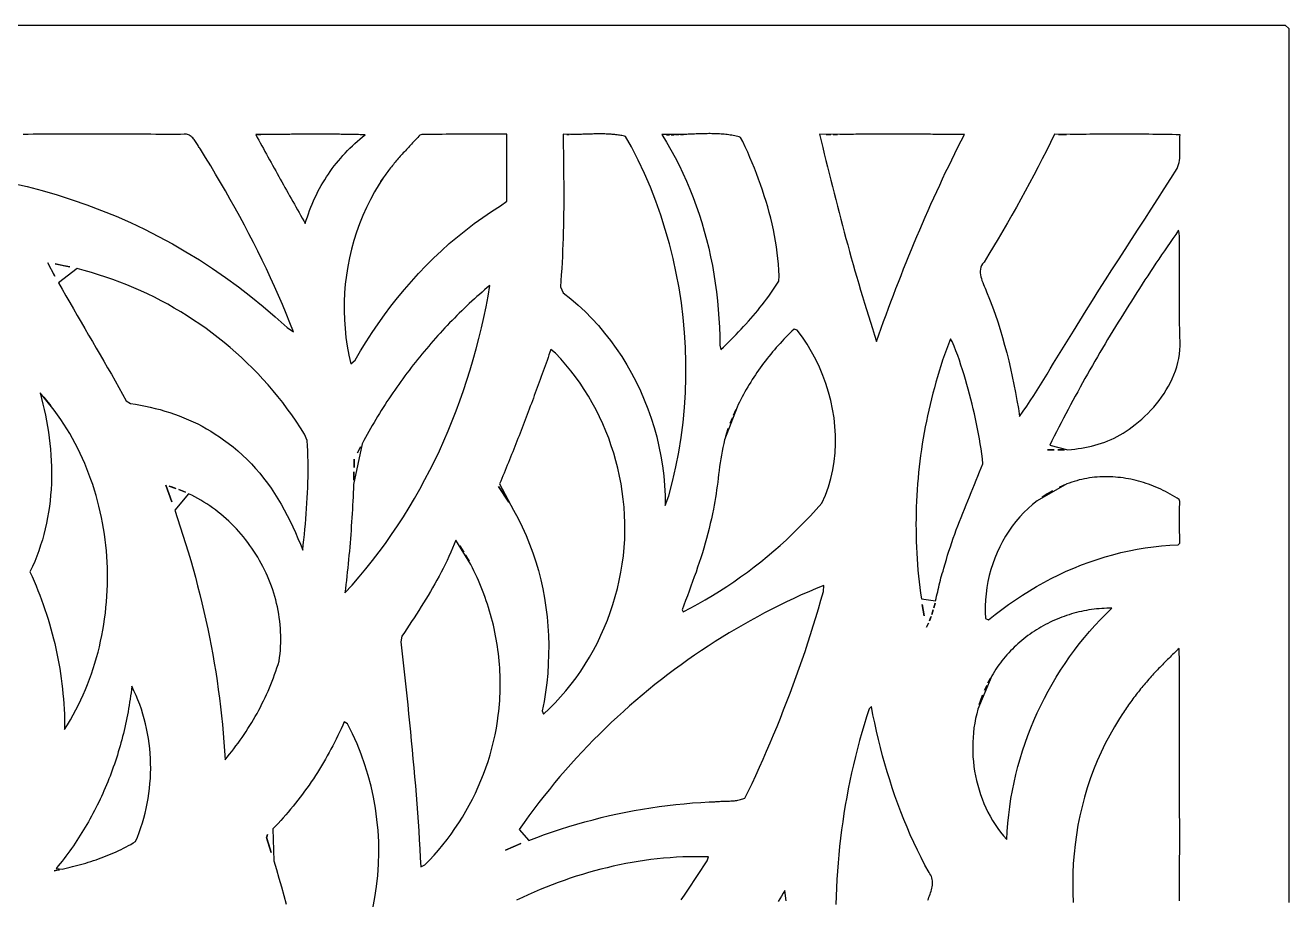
# Model space of a CAD drawing. Header units: metres. Extents: x -71 to 71, y -141 to 141.
# Drawn here: x -11.7 to 70.6, y 84.2 to 141.2 of the extents above; entities that cross this region are included whole.
import ezdxf

# ---------------------------------------------------------------- set-up
doc = ezdxf.new("R2010")
doc.units = ezdxf.units.M
doc.layers.add('HOLE', color=7, linetype='Continuous')
doc.layers.add('OUTER', color=7, linetype='Continuous')

msp = doc.modelspace()

# ---------------------------------------------------------------- linework, layer by layer
at = {"layer": 'HOLE'}
for points in [[(23.339, 134.084), (23.346, 133.686), (23.352, 133.289), (23.359, 132.891), (23.364, 132.493), (23.37, 132.096), (23.374, 131.698), (23.377, 131.3), (23.38, 130.902), (23.381, 130.504), (23.382, 130.107), (23.381, 129.709), (23.378, 129.311), (23.374, 128.913), (23.368, 128.516), (23.361, 128.118), (23.352, 127.721), (23.34, 127.323), (23.327, 126.926), (23.311, 126.529), (23.293, 126.132), (23.273, 125.735), (23.249, 125.338), (23.224, 124.941), (23.195, 124.545), (23.164, 124.149), (23.344, 123.761), (23.836, 123.371), (24.311, 122.962), (24.77, 122.534), (25.212, 122.087), (25.636, 121.624), (26.043, 121.143), (26.432, 120.647), (26.803, 120.136), (27.156, 119.611), (27.489, 119.072), (27.804, 118.521), (28.098, 117.958), (28.373, 117.383), (28.628, 116.799), (28.862, 116.205), (29.075, 115.602), (29.266, 114.991), (29.437, 114.374), (29.585, 113.749), (29.711, 113.12), (29.814, 112.485), (29.895, 111.847), (29.952, 111.205), (29.985, 110.561), (29.995, 109.915), (30.217, 110.533), (30.468, 111.475), (30.687, 112.425), (30.875, 113.382), (31.03, 114.345), (31.155, 115.314), (31.248, 116.286), (31.31, 117.262), (31.341, 118.239), (31.342, 119.217), (31.312, 120.195), (31.251, 121.172), (31.161, 122.146), (31.041, 123.117), (30.891, 124.083), (30.711, 125.044), (30.503, 125.998), (30.264, 126.945), (29.997, 127.882), (29.701, 128.81), (29.377, 129.727), (29.023, 130.632), (28.642, 131.523), (28.232, 132.401), (27.795, 133.264), (27.409, 133.946), (27.331, 133.964), (27.253, 133.981), (27.175, 133.997), (27.097, 134.011), (27.019, 134.024), (26.94, 134.037), (26.861, 134.048), (26.782, 134.058), (26.703, 134.067), (26.624, 134.075), (26.545, 134.082), (26.465, 134.088), (26.386, 134.094), (26.306, 134.098), (26.227, 134.102), (26.147, 134.105), (26.067, 134.108), (25.987, 134.11), (25.907, 134.111), (25.827, 134.112), (25.746, 134.112), (25.666, 134.112), (25.586, 134.111), (25.506, 134.11), (25.425, 134.108), (25.345, 134.107), (25.264, 134.104), (25.184, 134.102), (25.103, 134.1), (25.023, 134.097), (24.942, 134.095), (24.862, 134.092), (24.781, 134.089), (24.701, 134.086), (24.62, 134.084), (24.54, 134.081), (24.459, 134.079), (24.379, 134.077), (24.298, 134.075), (24.218, 134.073), (24.138, 134.072), (24.058, 134.071), (23.977, 134.07), (23.897, 134.07), (23.817, 134.07), (23.339, 134.084)], [(29.764, 134.068), (30.066, 133.58), (30.354, 133.084), (30.63, 132.581), (30.892, 132.071), (31.142, 131.555), (31.379, 131.032), (31.603, 130.504), (31.815, 129.97), (32.014, 129.431), (32.2, 128.888), (32.374, 128.339), (32.536, 127.787), (32.685, 127.23), (32.822, 126.67), (32.947, 126.106), (33.06, 125.54), (33.161, 124.97), (33.25, 124.398), (33.327, 123.825), (33.392, 123.249), (33.446, 122.672), (33.488, 122.093), (33.518, 121.514), (33.537, 120.934), (33.544, 120.354), (33.611, 120.07), (33.781, 120.229), (33.949, 120.39), (34.117, 120.552), (34.283, 120.716), (34.447, 120.881), (34.611, 121.048), (34.773, 121.216), (34.933, 121.386), (35.092, 121.557), (35.25, 121.73), (35.405, 121.905), (35.56, 122.081), (35.712, 122.259), (35.863, 122.438), (36.012, 122.619), (36.158, 122.801), (36.304, 122.985), (36.447, 123.171), (36.588, 123.358), (36.727, 123.547), (36.864, 123.738), (36.998, 123.93), (37.131, 124.124), (37.261, 124.32), (37.389, 124.517), (37.407, 124.86), (37.389, 125.239), (37.363, 125.617), (37.328, 125.995), (37.284, 126.372), (37.232, 126.748), (37.173, 127.124), (37.106, 127.498), (37.031, 127.872), (36.95, 128.244), (36.861, 128.615), (36.766, 128.985), (36.665, 129.353), (36.557, 129.719), (36.444, 130.084), (36.325, 130.447), (36.201, 130.808), (36.072, 131.167), (35.938, 131.524), (35.8, 131.878), (35.657, 132.23), (35.511, 132.58), (35.36, 132.926), (35.206, 133.271), (35.049, 133.612), (34.902, 133.888), (34.807, 133.915), (34.711, 133.94), (34.614, 133.963), (34.518, 133.984), (34.421, 134.003), (34.323, 134.021), (34.225, 134.037), (34.127, 134.051), (34.028, 134.064), (33.929, 134.076), (33.83, 134.086), (33.73, 134.095), (33.63, 134.103), (33.53, 134.11), (33.429, 134.115), (33.329, 134.12), (33.228, 134.123), (33.126, 134.126), (33.025, 134.127), (32.923, 134.128), (32.822, 134.128), (32.72, 134.127), (32.618, 134.126), (32.516, 134.124), (32.413, 134.121), (32.311, 134.118), (32.208, 134.115), (32.106, 134.111), (32.003, 134.108), (31.901, 134.103), (31.798, 134.099), (31.695, 134.095), (31.593, 134.09), (31.49, 134.085), (31.388, 134.081), (31.285, 134.077), (29.764, 134.068)], [(3.325, 134.068), (3.424, 133.886), (3.523, 133.703), (3.622, 133.521), (3.722, 133.339), (3.821, 133.157), (3.921, 132.975), (4.021, 132.793), (4.121, 132.612), (4.221, 132.43), (4.321, 132.249), (4.422, 132.067), (4.522, 131.886), (4.623, 131.704), (4.724, 131.523), (4.825, 131.342), (4.926, 131.161), (5.027, 130.98), (5.128, 130.799), (5.23, 130.618), (5.331, 130.437), (5.433, 130.256), (5.534, 130.075), (5.636, 129.895), (5.737, 129.714), (5.839, 129.533), (5.941, 129.352), (6.043, 129.172), (6.144, 128.991), (6.246, 128.81), (6.348, 128.63), (6.45, 128.449), (6.552, 128.269), (6.616, 128.487), (6.685, 128.702), (6.758, 128.916), (6.835, 129.128), (6.916, 129.338), (7.001, 129.545), (7.089, 129.75), (7.182, 129.953), (7.278, 130.153), (7.378, 130.352), (7.482, 130.547), (7.59, 130.741), (7.701, 130.932), (7.816, 131.12), (7.934, 131.306), (8.056, 131.49), (8.182, 131.671), (8.31, 131.849), (8.443, 132.025), (8.578, 132.198), (8.717, 132.368), (8.859, 132.536), (9.005, 132.7), (9.154, 132.862), (9.305, 133.021), (9.46, 133.178), (9.618, 133.331), (9.78, 133.481), (9.944, 133.629), (10.111, 133.773), (10.281, 133.914), (10.454, 134.052), (10.342, 134.055), (10.231, 134.058), (10.119, 134.061), (10.008, 134.064), (9.896, 134.066), (9.785, 134.069), (9.673, 134.071), (9.562, 134.073), (9.451, 134.075), (9.339, 134.076), (9.228, 134.078), (9.116, 134.08), (9.005, 134.081), (8.893, 134.082), (8.782, 134.084), (8.671, 134.085), (8.559, 134.086), (8.448, 134.087), (8.336, 134.087), (8.225, 134.088), (8.113, 134.089), (8.002, 134.089), (7.891, 134.09), (7.779, 134.09), (7.668, 134.09), (7.556, 134.09), (7.445, 134.09), (7.334, 134.09), (7.222, 134.09), (7.111, 134.09), (6.999, 134.09), (6.888, 134.09), (6.777, 134.09), (6.665, 134.089), (6.554, 134.089), (6.443, 134.088), (6.331, 134.088), (6.22, 134.087), (6.108, 134.087), (5.997, 134.086), (5.886, 134.085), (5.774, 134.085), (5.663, 134.084), (5.552, 134.083), (5.44, 134.082), (5.329, 134.082), (5.218, 134.081), (5.106, 134.08), (4.995, 134.079), (4.884, 134.078), (4.772, 134.078), (4.661, 134.077), (4.55, 134.076), (4.438, 134.075), (4.327, 134.074), (4.216, 134.074), (4.104, 134.073), (3.993, 134.072), (3.882, 134.071), (3.771, 134.071), (3.325, 134.068)], [(3.659, 134.07), (3.548, 134.069), (3.437, 134.069), (3.659, 134.07)], [(11.366, 130.829), (11.067, 130.338), (10.789, 129.835), (10.532, 129.32), (10.295, 128.795), (10.079, 128.261), (9.884, 127.718), (9.71, 127.167), (9.557, 126.61), (9.425, 126.046), (9.315, 125.477), (9.225, 124.905), (9.157, 124.328), (9.111, 123.75), (9.086, 123.17), (9.082, 122.589), (9.1, 122.009), (9.14, 121.43), (9.202, 120.852), (9.286, 120.278), (9.392, 119.708), (9.52, 119.142), (9.798, 119.365), (10.155, 119.974), (10.524, 120.575), (10.907, 121.167), (11.302, 121.75), (11.71, 122.323), (12.13, 122.886), (12.562, 123.438), (13.007, 123.979), (13.464, 124.509), (13.933, 125.026), (14.415, 125.531), (14.908, 126.023), (15.413, 126.502), (15.929, 126.966), (16.457, 127.416), (16.997, 127.851), (17.549, 128.271), (18.111, 128.675), (18.685, 129.063), (19.27, 129.434), (19.667, 129.74), (19.668, 129.948), (19.669, 130.155), (19.671, 130.362), (19.672, 130.569), (19.673, 130.776), (19.674, 130.983), (19.675, 131.191), (19.676, 131.398), (19.677, 131.605), (19.677, 131.812), (19.678, 132.019), (19.679, 132.226), (19.679, 132.433), (19.68, 132.64), (19.68, 132.847), (19.68, 133.054), (19.68, 133.261), (19.681, 133.468), (19.681, 133.674), (19.681, 133.881), (19.681, 134.088), (19.417, 134.087), (19.153, 134.086), (18.889, 134.085), (18.625, 134.085), (18.361, 134.085), (18.097, 134.084), (17.833, 134.084), (17.57, 134.084), (17.306, 134.084), (17.042, 134.084), (16.778, 134.084), (16.514, 134.084), (16.25, 134.084), (15.987, 134.084), (15.723, 134.084), (15.459, 134.083), (15.195, 134.083), (14.931, 134.083), (14.667, 134.082), (14.403, 134.081), (14.139, 134.08), (14.007, 134.031), (13.941, 133.958), (13.874, 133.886), (13.808, 133.813), (13.741, 133.741), (13.674, 133.668), (13.607, 133.596), (13.539, 133.524), (13.472, 133.451), (13.405, 133.379), (13.338, 133.307), (13.27, 133.234), (13.203, 133.162), (13.136, 133.089), (13.069, 133.017), (13.002, 132.944), (12.936, 132.871), (12.87, 132.798), (12.803, 132.724), (12.738, 132.651), (12.672, 132.577), (12.607, 132.502), (12.542, 132.428), (12.478, 132.353), (12.413, 132.277), (12.35, 132.202), (12.287, 132.126), (12.224, 132.049), (12.162, 131.972), (12.101, 131.894), (12.04, 131.816), (11.979, 131.738), (11.92, 131.658), (11.861, 131.579), (11.803, 131.498), (11.745, 131.417), (11.688, 131.335), (11.633, 131.253), (11.366, 130.829)], [(23.737, 134.071), (23.657, 134.072), (23.578, 134.074), (23.737, 134.071)], [(30.266, 134.054), (30.166, 134.055), (30.065, 134.057), (30.266, 134.054)], [(30.57, 134.055), (30.469, 134.054), (30.368, 134.054), (30.57, 134.055)], [(30.876, 134.062), (30.774, 134.059), (30.672, 134.057), (30.876, 134.062)], [(31.183, 134.073), (31.08, 134.069), (30.978, 134.065), (31.183, 134.073)], [(40.04, 134.084), (40.142, 133.659), (40.245, 133.233), (40.349, 132.808), (40.453, 132.383), (40.558, 131.958), (40.664, 131.533), (40.77, 131.108), (40.877, 130.684), (40.984, 130.26), (41.092, 129.836), (41.202, 129.412), (41.312, 128.989), (41.423, 128.566), (41.534, 128.143), (41.647, 127.72), (41.761, 127.298), (41.876, 126.876), (41.992, 126.454), (42.109, 126.033), (42.227, 125.612), (42.347, 125.192), (42.467, 124.772), (42.589, 124.352), (42.713, 123.933), (42.837, 123.514), (42.963, 123.096), (43.091, 122.678), (43.219, 122.261), (43.35, 121.844), (43.482, 121.428), (43.615, 121.013), (43.75, 120.597), (43.903, 121.029), (44.058, 121.461), (44.214, 121.892), (44.371, 122.322), (44.53, 122.752), (44.691, 123.181), (44.853, 123.61), (45.016, 124.037), (45.181, 124.465), (45.348, 124.891), (45.516, 125.317), (45.686, 125.743), (45.858, 126.167), (46.031, 126.591), (46.206, 127.014), (46.383, 127.436), (46.562, 127.857), (46.742, 128.278), (46.924, 128.697), (47.108, 129.116), (47.294, 129.534), (47.482, 129.951), (47.672, 130.367), (47.864, 130.782), (48.057, 131.196), (48.253, 131.609), (48.451, 132.021), (48.65, 132.431), (48.852, 132.841), (49.056, 133.25), (49.262, 133.658), (49.47, 134.064), (49.322, 134.066), (49.175, 134.068), (49.028, 134.07), (48.88, 134.072), (48.733, 134.073), (48.586, 134.075), (48.438, 134.076), (48.291, 134.077), (48.144, 134.078), (47.996, 134.08), (47.849, 134.081), (47.702, 134.082), (47.554, 134.082), (47.407, 134.083), (47.26, 134.084), (47.112, 134.085), (46.965, 134.085), (46.818, 134.086), (46.67, 134.086), (46.523, 134.086), (46.376, 134.087), (46.228, 134.087), (46.081, 134.087), (45.933, 134.087), (45.786, 134.088), (45.639, 134.088), (45.491, 134.088), (45.344, 134.088), (45.197, 134.088), (45.049, 134.088), (44.902, 134.088), (44.755, 134.087), (44.607, 134.087), (44.46, 134.087), (44.313, 134.087), (44.165, 134.087), (44.018, 134.086), (43.871, 134.086), (43.723, 134.086), (43.576, 134.086), (43.429, 134.085), (43.281, 134.085), (43.134, 134.085), (42.987, 134.085), (42.839, 134.084), (42.692, 134.084), (42.544, 134.084), (42.397, 134.084), (42.25, 134.083), (42.102, 134.083), (41.955, 134.083), (41.808, 134.083), (41.66, 134.083), (41.513, 134.083), (41.366, 134.083), (40.04, 134.084)], [(40.776, 134.083), (40.629, 134.083), (40.482, 134.083), (40.776, 134.083)], [(41.218, 134.083), (41.071, 134.083), (40.924, 134.083), (41.218, 134.083)], [(55.347, 134.084), (55.083, 133.551), (54.815, 133.019), (54.544, 132.489), (54.271, 131.961), (53.995, 131.434), (53.715, 130.909), (53.433, 130.386), (53.148, 129.865), (52.859, 129.345), (52.567, 128.828), (52.273, 128.313), (51.975, 127.799), (51.674, 127.288), (51.369, 126.779), (51.062, 126.272), (50.751, 125.767), (50.659, 125.655), (50.59, 125.54), (50.542, 125.423), (50.512, 125.303), (50.499, 125.182), (50.501, 125.059), (50.516, 124.935), (50.542, 124.81), (50.577, 124.685), (50.619, 124.56), (50.666, 124.435), (50.716, 124.311), (50.767, 124.189), (50.817, 124.068), (50.865, 123.949), (50.908, 123.832), (51.106, 123.346), (51.294, 122.855), (51.472, 122.361), (51.641, 121.864), (51.801, 121.364), (51.952, 120.861), (52.095, 120.355), (52.231, 119.846), (52.358, 119.336), (52.479, 118.823), (52.593, 118.309), (52.7, 117.792), (52.801, 117.275), (52.897, 116.756), (52.987, 116.236), (53.072, 115.716), (53.307, 116.051), (53.538, 116.389), (53.765, 116.73), (53.988, 117.074), (54.208, 117.419), (54.426, 117.767), (54.641, 118.116), (54.855, 118.466), (55.068, 118.818), (55.281, 119.169), (55.493, 119.521), (55.706, 119.872), (55.919, 120.223), (56.135, 120.572), (56.352, 120.921), (56.572, 121.267), (56.982, 121.938), (57.397, 122.605), (57.814, 123.271), (58.234, 123.935), (58.657, 124.597), (59.081, 125.259), (59.506, 125.919), (59.933, 126.578), (60.36, 127.237), (60.787, 127.897), (61.213, 128.556), (61.639, 129.216), (62.064, 129.876), (62.488, 130.538), (62.909, 131.201), (63.328, 131.866), (63.38, 131.992), (63.422, 132.121), (63.454, 132.253), (63.478, 132.387), (63.494, 132.523), (63.505, 132.66), (63.51, 132.798), (63.511, 132.938), (63.51, 133.078), (63.507, 133.218), (63.504, 133.359), (63.501, 133.498), (63.501, 133.638), (63.504, 133.776), (63.511, 133.913), (63.523, 134.048), (63.268, 134.055), (63.012, 134.062), (62.757, 134.067), (62.502, 134.072), (62.246, 134.076), (61.991, 134.08), (61.736, 134.083), (61.48, 134.085), (61.225, 134.087), (60.969, 134.088), (60.714, 134.089), (60.459, 134.09), (60.203, 134.09), (59.948, 134.091), (59.692, 134.09), (59.437, 134.09), (59.181, 134.089), (58.926, 134.088), (58.67, 134.088), (58.414, 134.087), (58.159, 134.086), (57.903, 134.085), (57.648, 134.084), (57.392, 134.083), (57.137, 134.082), (56.881, 134.082), (56.625, 134.081), (56.37, 134.081), (55.347, 134.084)], [(56.114, 134.081), (55.859, 134.082), (55.603, 134.083), (56.114, 134.081)], [(11.577, 131.17), (11.523, 131.086), (11.47, 131.001), (11.577, 131.17)], [(56.217, 113.545), (56.44, 113.562), (56.662, 113.584), (56.883, 113.612), (57.104, 113.645), (57.323, 113.684), (57.542, 113.728), (57.759, 113.778), (57.974, 113.835), (58.188, 113.897), (58.4, 113.966), (58.61, 114.04), (58.818, 114.122), (59.023, 114.21), (59.226, 114.304), (59.426, 114.406), (59.623, 114.514), (59.816, 114.629), (60.007, 114.752), (60.194, 114.882), (60.391, 115.026), (60.604, 115.187), (60.815, 115.357), (61.022, 115.534), (61.224, 115.718), (61.422, 115.91), (61.614, 116.108), (61.8, 116.314), (61.98, 116.526), (62.153, 116.744), (62.318, 116.968), (62.475, 117.197), (62.623, 117.433), (62.762, 117.673), (62.891, 117.919), (63.009, 118.169), (63.117, 118.424), (63.213, 118.684), (63.297, 118.947), (63.369, 119.215), (63.427, 119.486), (63.472, 119.76), (63.502, 120.038), (63.518, 120.318), (63.518, 120.601), (63.502, 120.887), (63.494, 121.161), (63.492, 121.433), (63.49, 121.704), (63.488, 121.976), (63.487, 122.247), (63.487, 122.518), (63.487, 122.789), (63.487, 123.061), (63.487, 123.332), (63.488, 123.603), (63.488, 123.874), (63.489, 124.146), (63.49, 124.417), (63.49, 124.688), (63.49, 124.959), (63.491, 125.23), (63.49, 125.501), (63.49, 125.772), (63.488, 126.043), (63.487, 126.314), (63.484, 126.585), (63.481, 126.856), (63.478, 127.127), (63.473, 127.399), (63.468, 127.67), (63.425, 127.833), (63.239, 127.567), (63.053, 127.3), (62.867, 127.032), (62.682, 126.764), (62.498, 126.496), (62.315, 126.226), (62.132, 125.957), (61.95, 125.686), (61.769, 125.415), (61.588, 125.144), (61.409, 124.872), (61.229, 124.599), (61.051, 124.326), (60.873, 124.052), (60.697, 123.778), (60.52, 123.503), (60.345, 123.228), (60.171, 122.952), (59.997, 122.675), (59.824, 122.398), (59.652, 122.121), (59.48, 121.843), (59.309, 121.564), (59.14, 121.285), (58.971, 121.005), (58.802, 120.725), (58.635, 120.444), (58.468, 120.162), (58.303, 119.88), (58.138, 119.598), (57.974, 119.315), (57.811, 119.031), (57.648, 118.747), (57.487, 118.463), (57.326, 118.178), (57.167, 117.892), (57.008, 117.606), (56.85, 117.319), (56.693, 117.032), (56.537, 116.744), (56.382, 116.456), (56.228, 116.167), (56.074, 115.878), (55.922, 115.588), (55.77, 115.298), (55.62, 115.007), (55.47, 114.715), (55.322, 114.424), (55.174, 114.131), (55.027, 113.838), (56.217, 113.545)], [(-10.217, 125.719), (-9.986, 125.285), (-9.751, 124.852), (-10.217, 125.719)], [(-8.786, 125.446), (-9.261, 125.548), (-9.738, 125.639), (-8.786, 125.446)], [(-9.515, 124.421), (-9.275, 123.991), (-9.034, 123.563), (-8.791, 123.135), (-8.546, 122.708), (-8.3, 122.283), (-8.053, 121.857), (-7.806, 121.432), (-7.558, 121.008), (-7.31, 120.583), (-7.062, 120.158), (-6.815, 119.733), (-6.568, 119.307), (-6.323, 118.881), (-6.078, 118.454), (-5.836, 118.026), (-5.595, 117.597), (-5.356, 117.167), (-5.12, 116.735), (-4.827, 116.559), (-4.504, 116.507), (-4.183, 116.448), (-3.862, 116.384), (-3.542, 116.313), (-3.224, 116.236), (-2.907, 116.152), (-2.592, 116.061), (-2.279, 115.963), (-1.968, 115.858), (-1.659, 115.745), (-1.354, 115.626), (-1.051, 115.498), (-0.752, 115.363), (-0.456, 115.22), (-0.164, 115.068), (0.124, 114.909), (0.408, 114.74), (0.688, 114.564), (0.963, 114.378), (1.233, 114.184), (1.521, 113.969), (1.847, 113.722), (2.162, 113.463), (2.466, 113.193), (2.76, 112.913), (3.044, 112.622), (3.318, 112.322), (3.583, 112.012), (3.838, 111.694), (4.083, 111.368), (4.32, 111.034), (4.548, 110.693), (4.767, 110.345), (4.977, 109.991), (5.18, 109.632), (5.374, 109.267), (5.561, 108.898), (5.741, 108.525), (5.912, 108.148), (6.077, 107.768), (6.235, 107.385), (6.386, 107.001), (6.423, 107.339), (6.458, 107.678), (6.492, 108.018), (6.524, 108.357), (6.555, 108.697), (6.584, 109.037), (6.611, 109.377), (6.636, 109.717), (6.658, 110.057), (6.678, 110.398), (6.695, 110.739), (6.71, 111.079), (6.721, 111.42), (6.729, 111.761), (6.734, 112.101), (6.735, 112.442), (6.733, 112.783), (6.726, 113.124), (6.716, 113.464), (6.702, 113.804), (6.683, 114.145), (6.502, 114.546), (6.235, 114.972), (5.96, 115.392), (5.675, 115.805), (5.382, 116.211), (5.081, 116.61), (4.771, 117.003), (4.454, 117.388), (4.129, 117.766), (3.796, 118.137), (3.456, 118.501), (3.109, 118.857), (2.754, 119.206), (2.393, 119.547), (2.026, 119.88), (1.651, 120.206), (1.271, 120.523), (0.884, 120.833), (0.492, 121.135), (0.094, 121.428), (-0.31, 121.714), (-0.719, 121.99), (-1.133, 122.259), (-1.553, 122.519), (-1.977, 122.77), (-2.405, 123.013), (-2.838, 123.247), (-3.275, 123.472), (-3.717, 123.688), (-4.162, 123.895), (-4.611, 124.093), (-5.063, 124.282), (-5.519, 124.461), (-5.978, 124.631), (-6.439, 124.791), (-6.904, 124.942), (-7.371, 125.083), (-7.84, 125.214), (-8.312, 125.335), (-9.515, 124.421)], [(9.696, 111.287), (9.685, 111.014), (9.674, 110.742), (9.662, 110.469), (9.648, 110.197), (9.634, 109.924), (9.619, 109.652), (9.603, 109.38), (9.587, 109.107), (9.569, 108.835), (9.55, 108.563), (9.531, 108.291), (9.511, 108.018), (9.489, 107.746), (9.467, 107.474), (9.444, 107.202), (9.421, 106.93), (9.396, 106.659), (9.37, 106.387), (9.344, 106.115), (9.317, 105.843), (9.289, 105.572), (9.26, 105.3), (9.23, 105.029), (9.199, 104.758), (9.168, 104.486), (9.135, 104.215), (9.601, 104.729), (10.056, 105.253), (10.5, 105.787), (10.933, 106.33), (11.356, 106.882), (11.767, 107.443), (12.168, 108.013), (12.558, 108.59), (12.937, 109.176), (13.306, 109.77), (13.663, 110.371), (14.009, 110.98), (14.344, 111.595), (14.668, 112.217), (14.981, 112.845), (15.283, 113.48), (15.574, 114.12), (15.853, 114.766), (16.122, 115.418), (16.379, 116.074), (16.624, 116.735), (16.858, 117.401), (17.081, 118.071), (17.293, 118.745), (17.493, 119.422), (17.681, 120.103), (17.858, 120.787), (18.024, 121.474), (18.178, 122.164), (18.32, 122.856), (18.45, 123.55), (18.569, 124.246), (18.399, 124.102), (18.229, 123.956), (18.061, 123.809), (17.893, 123.661), (17.726, 123.512), (17.56, 123.362), (17.395, 123.211), (17.231, 123.058), (17.068, 122.904), (16.905, 122.749), (16.744, 122.593), (16.583, 122.436), (16.424, 122.278), (16.265, 122.119), (16.108, 121.958), (15.951, 121.797), (15.796, 121.634), (15.641, 121.47), (15.487, 121.306), (15.335, 121.14), (15.183, 120.973), (15.032, 120.805), (14.883, 120.636), (14.734, 120.466), (14.587, 120.295), (14.44, 120.123), (14.295, 119.95), (14.151, 119.776), (14.007, 119.601), (13.865, 119.425), (13.724, 119.248), (13.584, 119.07), (13.445, 118.891), (13.308, 118.712), (13.171, 118.531), (13.036, 118.349), (12.901, 118.167), (12.768, 117.983), (12.636, 117.799), (12.506, 117.614), (12.376, 117.428), (12.248, 117.241), (12.12, 117.053), (11.994, 116.864), (11.87, 116.674), (11.746, 116.484), (11.624, 116.293), (11.502, 116.101), (11.383, 115.908), (11.264, 115.714), (11.147, 115.52), (11.031, 115.324), (10.916, 115.128), (10.802, 114.931), (10.69, 114.734), (10.579, 114.535), (10.47, 114.336), (10.361, 114.137), (10.254, 113.936), (9.696, 111.287)], [(33.859, 114.189), (33.797, 113.943), (33.742, 113.696), (33.691, 113.447), (33.646, 113.198), (33.605, 112.947), (33.567, 112.695), (33.532, 112.443), (33.499, 112.19), (33.468, 111.937), (33.437, 111.684), (33.406, 111.431), (33.374, 111.178), (33.34, 110.925), (33.305, 110.673), (33.266, 110.421), (33.224, 110.17), (33.177, 109.92), (33.126, 109.672), (33.066, 109.373), (32.999, 109.049), (32.928, 108.727), (32.852, 108.407), (32.771, 108.088), (32.686, 107.77), (32.597, 107.453), (32.504, 107.138), (32.408, 106.824), (32.309, 106.51), (32.207, 106.198), (32.102, 105.886), (31.995, 105.576), (31.885, 105.266), (31.774, 104.956), (31.662, 104.648), (31.548, 104.34), (31.433, 104.032), (31.317, 103.725), (31.201, 103.418), (31.085, 103.111), (31.169, 102.988), (31.651, 103.239), (32.129, 103.5), (32.602, 103.769), (33.071, 104.048), (33.535, 104.336), (33.994, 104.633), (34.448, 104.939), (34.896, 105.253), (35.34, 105.576), (35.778, 105.907), (36.21, 106.247), (36.637, 106.594), (37.057, 106.949), (37.472, 107.312), (37.88, 107.682), (38.282, 108.06), (38.677, 108.445), (39.066, 108.837), (39.448, 109.236), (39.822, 109.642), (40.19, 110.054), (40.419, 110.582), (40.613, 111.12), (40.772, 111.667), (40.898, 112.222), (40.991, 112.783), (41.051, 113.348), (41.08, 113.916), (41.077, 114.485), (41.045, 115.055), (40.984, 115.623), (40.894, 116.187), (40.776, 116.747), (40.631, 117.301), (40.46, 117.847), (40.263, 118.384), (40.041, 118.91), (39.795, 119.424), (39.526, 119.924), (39.234, 120.409), (38.921, 120.877), (38.586, 121.327), (38.38, 121.388), (38.246, 121.261), (38.113, 121.132), (37.982, 121.002), (37.852, 120.87), (37.723, 120.737), (37.596, 120.603), (37.47, 120.467), (37.345, 120.329), (37.222, 120.191), (37.1, 120.051), (36.98, 119.909), (36.861, 119.766), (36.744, 119.622), (36.628, 119.477), (36.514, 119.33), (36.401, 119.182), (36.29, 119.032), (36.181, 118.881), (36.073, 118.729), (35.967, 118.576), (35.863, 118.422), (35.76, 118.266), (35.659, 118.109), (35.56, 117.951), (35.462, 117.792), (35.366, 117.631), (35.272, 117.47), (35.18, 117.307), (35.09, 117.143), (35.001, 116.978), (34.914, 116.812), (34.83, 116.645), (34.747, 116.477), (34.666, 116.307), (33.859, 114.189)], [(47.599, 103.698), (47.633, 103.847), (47.667, 103.997), (47.7, 104.146), (47.733, 104.296), (47.766, 104.446), (47.799, 104.596), (47.834, 104.745), (47.87, 104.894), (47.907, 105.042), (47.947, 105.189), (47.989, 105.336), (48.033, 105.482), (48.08, 105.626), (48.14, 105.825), (48.218, 106.107), (48.298, 106.388), (48.383, 106.667), (48.47, 106.944), (48.56, 107.221), (48.653, 107.497), (48.749, 107.771), (48.847, 108.045), (48.947, 108.318), (49.049, 108.59), (49.152, 108.862), (49.257, 109.132), (49.364, 109.403), (49.471, 109.672), (49.58, 109.942), (49.689, 110.211), (49.798, 110.48), (49.908, 110.749), (50.018, 111.017), (50.127, 111.286), (50.236, 111.555), (50.345, 111.824), (50.453, 112.093), (50.56, 112.362), (50.666, 112.632), (50.651, 112.947), (50.604, 113.274), (50.555, 113.6), (50.502, 113.927), (50.447, 114.252), (50.389, 114.578), (50.328, 114.902), (50.264, 115.227), (50.197, 115.55), (50.127, 115.873), (50.053, 116.196), (49.977, 116.517), (49.897, 116.838), (49.815, 117.157), (49.729, 117.476), (49.64, 117.794), (49.547, 118.111), (49.451, 118.426), (49.352, 118.741), (49.25, 119.054), (49.144, 119.365), (49.035, 119.676), (48.922, 119.985), (48.805, 120.292), (48.686, 120.598), (48.56, 120.772), (48.429, 120.423), (48.301, 120.072), (48.177, 119.72), (48.057, 119.367), (47.941, 119.011), (47.829, 118.655), (47.72, 118.297), (47.616, 117.938), (47.516, 117.578), (47.42, 117.216), (47.327, 116.853), (47.239, 116.49), (47.154, 116.125), (47.074, 115.759), (46.998, 115.392), (46.925, 115.024), (46.857, 114.656), (46.793, 114.287), (46.733, 113.917), (46.677, 113.546), (46.624, 113.174), (46.576, 112.803), (46.533, 112.43), (46.493, 112.057), (46.457, 111.684), (46.425, 111.31), (46.398, 110.935), (46.375, 110.561), (46.355, 110.186), (46.34, 109.811), (46.329, 109.436), (46.323, 109.061), (46.32, 108.686), (46.322, 108.311), (46.328, 107.935), (46.338, 107.56), (46.352, 107.186), (46.37, 106.811), (46.393, 106.436), (46.42, 106.062), (46.451, 105.688), (46.487, 105.315), (46.526, 104.942), (46.57, 104.57), (46.619, 104.198), (46.671, 103.827), (47.599, 103.698)], [(20.12, 109.603), (20.408, 109.067), (20.677, 108.521), (20.927, 107.965), (21.157, 107.401), (21.367, 106.83), (21.558, 106.25), (21.729, 105.665), (21.881, 105.073), (22.014, 104.476), (22.127, 103.875), (22.22, 103.269), (22.295, 102.661), (22.35, 102.049), (22.386, 101.436), (22.402, 100.822), (22.399, 100.206), (22.377, 99.591), (22.336, 98.977), (22.276, 98.364), (22.196, 97.752), (22.098, 97.144), (21.98, 96.539), (22.058, 96.319), (22.445, 96.681), (22.818, 97.057), (23.179, 97.446), (23.526, 97.848), (23.86, 98.262), (24.181, 98.688), (24.487, 99.125), (24.78, 99.572), (25.058, 100.029), (25.322, 100.495), (25.57, 100.971), (25.804, 101.455), (26.023, 101.946), (26.226, 102.445), (26.413, 102.95), (26.584, 103.462), (26.739, 103.979), (26.878, 104.502), (27, 105.029), (27.105, 105.56), (27.193, 106.094), (27.263, 106.631), (27.316, 107.171), (27.351, 107.712), (27.367, 108.255), (27.365, 108.775), (27.346, 109.288), (27.312, 109.801), (27.261, 110.311), (27.195, 110.82), (27.114, 111.327), (27.017, 111.83), (26.905, 112.33), (26.779, 112.826), (26.637, 113.317), (26.481, 113.804), (26.31, 114.285), (26.125, 114.76), (25.926, 115.229), (25.712, 115.691), (25.485, 116.146), (25.244, 116.592), (24.99, 117.03), (24.722, 117.46), (24.441, 117.88), (24.147, 118.29), (23.84, 118.689), (23.52, 119.078), (23.187, 119.456), (22.842, 119.821), (22.545, 120.07), (22.483, 119.893), (22.421, 119.716), (22.359, 119.539), (22.296, 119.362), (22.234, 119.185), (22.171, 119.009), (22.108, 118.832), (22.045, 118.655), (21.981, 118.479), (21.918, 118.303), (21.854, 118.126), (21.79, 117.95), (21.726, 117.774), (21.662, 117.598), (21.597, 117.422), (21.532, 117.246), (21.467, 117.07), (21.402, 116.895), (21.337, 116.719), (21.272, 116.544), (21.206, 116.368), (21.14, 116.193), (21.074, 116.017), (21.008, 115.842), (20.941, 115.667), (20.874, 115.492), (20.808, 115.317), (20.74, 115.142), (20.673, 114.967), (20.606, 114.793), (20.538, 114.618), (20.47, 114.444), (20.402, 114.269), (20.333, 114.095), (20.265, 113.921), (20.196, 113.746), (20.127, 113.572), (20.058, 113.398), (19.988, 113.225), (19.918, 113.051), (19.848, 112.877), (19.778, 112.704), (19.708, 112.53), (19.637, 112.357), (19.566, 112.183), (19.495, 112.01), (19.424, 111.837), (19.352, 111.664), (19.281, 111.491), (19.208, 111.318), (20.12, 109.603)], [(-10.72, 117.237), (-10.622, 116.878), (-10.53, 116.517), (-10.444, 116.154), (-10.366, 115.789), (-10.293, 115.422), (-10.228, 115.054), (-10.17, 114.685), (-10.119, 114.314), (-10.075, 113.943), (-10.039, 113.571), (-10.01, 113.198), (-9.989, 112.825), (-9.975, 112.452), (-9.97, 112.079), (-9.972, 111.706), (-9.983, 111.333), (-10.002, 110.961), (-10.03, 110.59), (-10.066, 110.22), (-10.111, 109.851), (-10.165, 109.484), (-10.228, 109.118), (-10.3, 108.753), (-10.381, 108.391), (-10.472, 108.031), (-10.572, 107.673), (-10.682, 107.318), (-10.802, 106.965), (-10.931, 106.616), (-11.071, 106.269), (-11.221, 105.926), (-11.381, 105.586), (-11.244, 105.287), (-11.111, 104.986), (-10.982, 104.683), (-10.858, 104.378), (-10.737, 104.071), (-10.621, 103.762), (-10.508, 103.451), (-10.4, 103.139), (-10.297, 102.826), (-10.197, 102.51), (-10.102, 102.194), (-10.011, 101.875), (-9.924, 101.556), (-9.842, 101.235), (-9.764, 100.913), (-9.69, 100.59), (-9.621, 100.266), (-9.556, 99.941), (-9.496, 99.615), (-9.44, 99.288), (-9.388, 98.961), (-9.341, 98.632), (-9.298, 98.303), (-9.26, 97.974), (-9.227, 97.643), (-9.198, 97.313), (-9.173, 96.982), (-9.153, 96.65), (-9.138, 96.319), (-9.128, 95.987), (-9.122, 95.655), (-9.12, 95.323), (-8.927, 95.634), (-8.74, 95.949), (-8.56, 96.268), (-8.387, 96.591), (-8.221, 96.918), (-8.062, 97.249), (-7.91, 97.582), (-7.765, 97.919), (-7.627, 98.259), (-7.496, 98.603), (-7.372, 98.948), (-7.255, 99.297), (-7.145, 99.648), (-7.042, 100.001), (-6.946, 100.356), (-6.857, 100.714), (-6.775, 101.073), (-6.7, 101.434), (-6.631, 101.796), (-6.57, 102.16), (-6.516, 102.525), (-6.468, 102.892), (-6.428, 103.259), (-6.394, 103.627), (-6.368, 103.996), (-6.348, 104.365), (-6.335, 104.734), (-6.329, 105.104), (-6.331, 105.473), (-6.339, 105.843), (-6.354, 106.212), (-6.376, 106.581), (-6.404, 106.949), (-6.44, 107.317), (-6.483, 107.683), (-6.532, 108.049), (-6.589, 108.413), (-6.652, 108.776), (-6.723, 109.138), (-6.8, 109.497), (-6.884, 109.855), (-6.975, 110.211), (-7.073, 110.565), (-7.178, 110.917), (-7.29, 111.266), (-7.408, 111.613), (-7.534, 111.957), (-7.666, 112.298), (-7.806, 112.636), (-7.952, 112.971), (-8.105, 113.302), (-8.265, 113.63), (-8.432, 113.954), (-8.605, 114.275), (-8.786, 114.591), (-8.973, 114.904), (-9.168, 115.212), (-9.369, 115.516), (-9.577, 115.815), (-9.792, 116.109), (-10.72, 117.237)], [(-10.014, 116.399), (-10.242, 116.683), (-10.478, 116.963), (-10.014, 116.399)], [(34.587, 116.137), (34.51, 115.966), (34.435, 115.793), (34.587, 116.137)], [(34.362, 115.62), (34.291, 115.445), (34.222, 115.27), (34.362, 115.62)], [(34.091, 114.916), (34.005, 114.676), (33.929, 114.433), (34.091, 114.916)], [(10.149, 113.735), (10.044, 113.533), (9.942, 113.33), (10.149, 113.735)], [(54.882, 113.545), (55.103, 113.533), (55.326, 113.526), (54.882, 113.545)], [(9.74, 112.922), (9.735, 112.65), (9.729, 112.377), (9.74, 112.922)], [(55.548, 113.524), (55.771, 113.526), (55.994, 113.533), (55.548, 113.524)], [(9.722, 112.105), (9.714, 111.832), (9.706, 111.56), (9.722, 112.105)], [(-2.537, 111.224), (-2.338, 110.688), (-2.144, 110.15), (-2.537, 111.224)], [(-1.887, 111.023), (-2.102, 111.095), (-2.319, 111.163), (-1.887, 111.023)], [(19.136, 111.145), (19.484, 110.643), (19.812, 110.129), (19.136, 111.145)], [(54.221, 110.223), (53.917, 109.98), (53.626, 109.722), (53.347, 109.449), (53.081, 109.163), (52.828, 108.865), (52.588, 108.555), (52.362, 108.233), (52.15, 107.901), (51.953, 107.56), (51.771, 107.209), (51.603, 106.85), (51.451, 106.483), (51.315, 106.11), (51.195, 105.73), (51.092, 105.345), (51.005, 104.955), (50.935, 104.561), (50.883, 104.164), (50.849, 103.765), (50.833, 103.363), (50.835, 102.961), (50.856, 102.558), (51.047, 102.457), (51.473, 102.803), (51.907, 103.137), (52.348, 103.46), (52.796, 103.772), (53.251, 104.073), (53.712, 104.361), (54.179, 104.638), (54.653, 104.902), (55.132, 105.155), (55.617, 105.395), (56.108, 105.622), (56.603, 105.836), (57.103, 106.037), (57.608, 106.224), (58.117, 106.399), (58.63, 106.559), (59.148, 106.706), (59.668, 106.838), (60.193, 106.957), (60.72, 107.06), (61.25, 107.15), (61.783, 107.224), (62.319, 107.283), (62.857, 107.327), (63.396, 107.355), (63.502, 107.45), (63.5, 107.564), (63.498, 107.677), (63.496, 107.791), (63.494, 107.905), (63.492, 108.019), (63.491, 108.132), (63.49, 108.246), (63.489, 108.36), (63.488, 108.474), (63.487, 108.587), (63.487, 108.701), (63.486, 108.815), (63.486, 108.929), (63.486, 109.043), (63.487, 109.156), (63.487, 109.27), (63.487, 109.384), (63.488, 109.498), (63.489, 109.612), (63.49, 109.725), (63.491, 109.839), (63.492, 109.953), (63.494, 110.066), (63.495, 110.18), (63.468, 110.29), (63.323, 110.384), (63.177, 110.476), (63.029, 110.565), (62.879, 110.651), (62.728, 110.734), (62.575, 110.814), (62.421, 110.892), (62.265, 110.966), (62.108, 111.037), (61.95, 111.106), (61.791, 111.171), (61.631, 111.233), (61.469, 111.292), (61.307, 111.348), (61.144, 111.401), (60.98, 111.45), (60.815, 111.496), (60.649, 111.539), (60.483, 111.579), (60.316, 111.615), (60.149, 111.647), (59.981, 111.676), (59.813, 111.702), (59.644, 111.724), (59.475, 111.743), (59.306, 111.758), (59.137, 111.769), (58.968, 111.777), (58.799, 111.781), (58.63, 111.781), (58.461, 111.778), (58.292, 111.77), (58.123, 111.759), (57.955, 111.744), (57.787, 111.725), (57.619, 111.702), (57.452, 111.675), (57.286, 111.644), (57.12, 111.609), (56.954, 111.57), (56.79, 111.526), (56.626, 111.479), (56.464, 111.427), (56.302, 111.371), (56.141, 111.311), (54.221, 110.223)], [(55.981, 111.246), (55.823, 111.177), (55.665, 111.104), (55.981, 111.246)], [(-1.954, 109.61), (-1.768, 109.069), (-1.588, 108.526), (-1.412, 107.981), (-1.24, 107.434), (-1.074, 106.886), (-0.912, 106.336), (-0.755, 105.785), (-0.604, 105.232), (-0.457, 104.678), (-0.315, 104.122), (-0.179, 103.565), (-0.048, 103.007), (0.078, 102.448), (0.199, 101.887), (0.314, 101.325), (0.424, 100.761), (0.528, 100.197), (0.627, 99.631), (0.72, 99.065), (0.808, 98.497), (0.889, 97.929), (0.965, 97.359), (1.035, 96.789), (1.099, 96.217), (1.157, 95.645), (1.209, 95.072), (1.255, 94.498), (1.294, 93.924), (1.328, 93.349), (1.473, 93.525), (1.617, 93.703), (1.759, 93.882), (1.898, 94.064), (2.036, 94.247), (2.172, 94.432), (2.306, 94.618), (2.437, 94.807), (2.567, 94.997), (2.694, 95.188), (2.819, 95.381), (2.941, 95.576), (3.061, 95.773), (3.179, 95.971), (3.295, 96.17), (3.408, 96.371), (3.518, 96.574), (3.626, 96.778), (3.731, 96.983), (3.834, 97.19), (3.934, 97.398), (4.031, 97.608), (4.125, 97.819), (4.217, 98.031), (4.306, 98.245), (4.391, 98.46), (4.474, 98.676), (4.554, 98.893), (4.631, 99.112), (4.705, 99.332), (4.775, 99.553), (4.843, 99.775), (4.877, 100.013), (4.906, 100.251), (4.928, 100.488), (4.944, 100.726), (4.954, 100.963), (4.958, 101.2), (4.956, 101.436), (4.948, 101.672), (4.935, 101.907), (4.916, 102.142), (4.891, 102.375), (4.861, 102.608), (4.825, 102.84), (4.784, 103.07), (4.738, 103.3), (4.686, 103.528), (4.629, 103.755), (4.568, 103.98), (4.501, 104.204), (4.429, 104.426), (4.352, 104.646), (4.271, 104.865), (4.185, 105.081), (4.094, 105.296), (3.998, 105.509), (3.898, 105.719), (3.794, 105.927), (3.685, 106.133), (3.572, 106.337), (3.455, 106.537), (3.333, 106.736), (3.208, 106.931), (3.078, 107.124), (2.945, 107.314), (2.807, 107.501), (2.666, 107.685), (2.521, 107.865), (2.372, 108.043), (2.22, 108.217), (2.065, 108.387), (1.906, 108.554), (1.743, 108.718), (1.577, 108.878), (1.408, 109.034), (1.236, 109.186), (1.061, 109.334), (0.883, 109.479), (0.702, 109.619), (0.518, 109.755), (0.331, 109.886), (0.141, 110.013), (-0.051, 110.136), (-0.246, 110.254), (-0.443, 110.367), (-0.642, 110.476), (-0.844, 110.58), (-1.049, 110.678), (-1.954, 109.61)], [(-1.255, 110.772), (-1.464, 110.861), (-1.675, 110.944), (-1.255, 110.772)], [(55.201, 110.858), (54.863, 110.663), (54.536, 110.451), (55.201, 110.858)], [(16.365, 107.662), (16.257, 107.392), (16.145, 107.124), (16.03, 106.859), (15.91, 106.595), (15.788, 106.333), (15.661, 106.074), (15.532, 105.816), (15.4, 105.56), (15.264, 105.306), (15.126, 105.054), (14.986, 104.803), (14.843, 104.553), (14.698, 104.305), (14.551, 104.058), (14.401, 103.812), (14.251, 103.568), (14.098, 103.324), (13.945, 103.081), (13.79, 102.839), (13.634, 102.598), (13.477, 102.357), (13.319, 102.117), (13.161, 101.878), (13.002, 101.638), (12.844, 101.399), (12.775, 101.023), (12.84, 100.438), (12.905, 99.854), (12.97, 99.27), (13.034, 98.685), (13.097, 98.101), (13.159, 97.516), (13.221, 96.931), (13.281, 96.346), (13.34, 95.761), (13.398, 95.176), (13.455, 94.59), (13.511, 94.005), (13.565, 93.419), (13.617, 92.833), (13.668, 92.247), (13.718, 91.661), (13.765, 91.075), (13.811, 90.488), (13.855, 89.901), (13.897, 89.315), (13.936, 88.728), (13.974, 88.141), (14.009, 87.553), (14.042, 86.966), (14.072, 86.378), (14.329, 86.505), (14.635, 86.819), (14.934, 87.141), (15.224, 87.471), (15.506, 87.81), (15.78, 88.156), (16.044, 88.51), (16.299, 88.871), (16.545, 89.239), (16.782, 89.613), (17.009, 89.994), (17.226, 90.382), (17.434, 90.775), (17.631, 91.174), (17.817, 91.578), (17.993, 91.988), (18.158, 92.402), (18.312, 92.821), (18.455, 93.244), (18.586, 93.672), (18.706, 94.103), (18.814, 94.538), (18.91, 94.975), (18.994, 95.416), (19.066, 95.86), (19.12, 96.264), (19.148, 96.498), (19.173, 96.733), (19.195, 96.969), (19.212, 97.204), (19.227, 97.44), (19.238, 97.676), (19.245, 97.912), (19.249, 98.148), (19.249, 98.384), (19.246, 98.62), (19.239, 98.855), (19.229, 99.091), (19.216, 99.327), (19.199, 99.562), (19.179, 99.797), (19.156, 100.032), (19.129, 100.266), (19.099, 100.5), (19.066, 100.733), (19.029, 100.966), (18.989, 101.199), (18.946, 101.43), (18.9, 101.662), (18.85, 101.892), (18.798, 102.121), (18.742, 102.35), (18.683, 102.578), (18.621, 102.805), (18.555, 103.031), (18.487, 103.256), (18.416, 103.48), (18.341, 103.703), (18.263, 103.925), (18.183, 104.145), (18.099, 104.364), (18.012, 104.582), (17.923, 104.799), (17.83, 105.014), (17.735, 105.228), (17.636, 105.44), (17.535, 105.651), (17.431, 105.86), (17.323, 106.067), (16.365, 107.662)], [(16.866, 106.88), (16.745, 107.079), (16.621, 107.275), (16.866, 106.88)], [(17.213, 106.273), (17.101, 106.477), (16.985, 106.68), (17.213, 106.273)], [(21.108, 88.089), (21.622, 88.284), (22.139, 88.473), (22.659, 88.654), (23.181, 88.827), (23.705, 88.993), (24.231, 89.151), (24.759, 89.302), (25.289, 89.445), (25.821, 89.581), (26.354, 89.708), (26.89, 89.827), (27.426, 89.939), (27.964, 90.042), (28.504, 90.137), (29.045, 90.224), (29.587, 90.303), (30.13, 90.374), (30.674, 90.436), (31.218, 90.489), (31.764, 90.534), (32.31, 90.57), (32.857, 90.598), (33.217, 90.614), (33.295, 90.622), (33.374, 90.629), (33.453, 90.634), (33.533, 90.639), (33.612, 90.642), (33.692, 90.645), (33.772, 90.647), (33.852, 90.649), (33.932, 90.651), (34.013, 90.654), (34.093, 90.656), (34.173, 90.66), (34.253, 90.664), (34.333, 90.669), (34.412, 90.675), (34.492, 90.683), (34.571, 90.693), (34.649, 90.705), (34.727, 90.718), (34.805, 90.734), (34.882, 90.753), (34.958, 90.774), (35.034, 90.798), (35.11, 90.825), (35.184, 90.856), (35.398, 91.28), (35.644, 91.804), (35.887, 92.329), (36.126, 92.856), (36.362, 93.385), (36.594, 93.916), (36.823, 94.448), (37.048, 94.982), (37.27, 95.518), (37.488, 96.055), (37.702, 96.594), (37.912, 97.134), (38.119, 97.676), (38.322, 98.22), (38.521, 98.765), (38.716, 99.312), (38.907, 99.86), (39.094, 100.41), (39.277, 100.961), (39.456, 101.514), (39.631, 102.068), (39.802, 102.623), (39.968, 103.18), (40.13, 103.739), (40.288, 104.298), (40.313, 104.707), (39.824, 104.504), (39.336, 104.295), (38.851, 104.08), (38.369, 103.859), (37.889, 103.632), (37.411, 103.399), (36.936, 103.16), (36.464, 102.915), (35.994, 102.665), (35.527, 102.408), (35.063, 102.146), (34.602, 101.879), (34.144, 101.606), (33.689, 101.327), (33.237, 101.042), (32.788, 100.753), (32.343, 100.457), (31.9, 100.156), (31.461, 99.85), (31.026, 99.539), (30.594, 99.222), (30.166, 98.9), (29.741, 98.573), (29.32, 98.24), (28.902, 97.903), (28.489, 97.56), (28.079, 97.213), (27.673, 96.86), (27.272, 96.502), (26.874, 96.14), (26.481, 95.772), (26.091, 95.4), (25.706, 95.023), (25.326, 94.641), (24.949, 94.254), (24.578, 93.863), (24.21, 93.467), (23.848, 93.066), (23.49, 92.661), (23.136, 92.251), (22.788, 91.837), (22.444, 91.419), (22.105, 90.996), (21.771, 90.568), (21.443, 90.137), (21.119, 89.701), (20.801, 89.261), (20.487, 88.816), (21.108, 88.089)], [(46.728, 103.456), (46.789, 103.086), (46.855, 102.717), (46.728, 103.456)], [(47.357, 102.817), (47.403, 102.961), (47.447, 103.107), (47.357, 102.817)], [(47.488, 103.253), (47.526, 103.401), (47.563, 103.549), (47.488, 103.253)], [(50.352, 96.653), (50.272, 96.349), (50.203, 96.042), (50.145, 95.734), (50.097, 95.423), (50.06, 95.111), (50.034, 94.798), (50.018, 94.484), (50.012, 94.169), (50.017, 93.855), (50.032, 93.541), (50.058, 93.228), (50.094, 92.916), (50.14, 92.606), (50.196, 92.297), (50.263, 91.991), (50.339, 91.687), (50.426, 91.386), (50.522, 91.089), (50.629, 90.795), (50.745, 90.506), (50.871, 90.221), (51.007, 89.941), (51.152, 89.666), (51.307, 89.397), (51.472, 89.133), (51.647, 88.877), (51.83, 88.627), (52.024, 88.384), (52.226, 88.148), (52.256, 88.685), (52.299, 89.221), (52.356, 89.754), (52.425, 90.286), (52.507, 90.815), (52.602, 91.341), (52.71, 91.865), (52.829, 92.385), (52.962, 92.902), (53.106, 93.415), (53.262, 93.924), (53.431, 94.429), (53.611, 94.929), (53.802, 95.424), (54.005, 95.915), (54.22, 96.4), (54.445, 96.879), (54.682, 97.353), (54.93, 97.82), (55.188, 98.281), (55.457, 98.736), (55.737, 99.183), (56.027, 99.623), (56.327, 100.056), (56.637, 100.481), (56.957, 100.899), (57.287, 101.307), (57.627, 101.708), (57.977, 102.099), (58.335, 102.482), (58.703, 102.855), (59.08, 103.218), (58.914, 103.219), (58.747, 103.216), (58.581, 103.209), (58.414, 103.2), (58.248, 103.187), (58.082, 103.172), (57.916, 103.153), (57.751, 103.131), (57.586, 103.106), (57.422, 103.078), (57.258, 103.047), (57.095, 103.013), (56.932, 102.975), (56.77, 102.935), (56.609, 102.892), (56.449, 102.846), (56.289, 102.797), (56.13, 102.745), (55.972, 102.69), (55.815, 102.633), (55.66, 102.572), (55.505, 102.509), (55.351, 102.442), (55.199, 102.373), (55.048, 102.302), (54.898, 102.227), (54.749, 102.15), (54.602, 102.07), (54.456, 101.987), (54.312, 101.902), (54.169, 101.814), (54.028, 101.723), (53.888, 101.63), (53.75, 101.534), (53.614, 101.435), (53.48, 101.334), (53.348, 101.231), (53.217, 101.125), (53.088, 101.016), (52.962, 100.905), (52.837, 100.792), (52.715, 100.676), (52.595, 100.557), (52.477, 100.436), (52.361, 100.313), (52.247, 100.188), (52.136, 100.06), (52.027, 99.93), (51.921, 99.797), (51.817, 99.662), (51.716, 99.525), (51.617, 99.386), (51.521, 99.244), (51.428, 99.1), (51.338, 98.954), (51.25, 98.806), (50.352, 96.653)], [(46.999, 101.981), (47.07, 102.116), (47.136, 102.253), (46.999, 101.981)], [(47.197, 102.391), (47.254, 102.532), (47.307, 102.674), (47.197, 102.391)], [(-9.285, 86.223), (-9.113, 86.262), (-8.941, 86.302), (-8.77, 86.343), (-8.599, 86.386), (-8.428, 86.43), (-8.257, 86.475), (-8.087, 86.522), (-7.917, 86.57), (-7.747, 86.621), (-7.578, 86.672), (-7.409, 86.726), (-7.241, 86.781), (-7.073, 86.838), (-6.906, 86.896), (-6.74, 86.957), (-6.574, 87.019), (-6.409, 87.083), (-6.245, 87.149), (-6.082, 87.217), (-5.919, 87.288), (-5.757, 87.36), (-5.597, 87.434), (-5.437, 87.511), (-5.278, 87.59), (-5.121, 87.671), (-4.964, 87.754), (-4.808, 87.84), (-4.654, 87.928), (-4.501, 88.018), (-4.376, 88.318), (-4.26, 88.621), (-4.152, 88.928), (-4.053, 89.238), (-3.961, 89.55), (-3.879, 89.866), (-3.804, 90.184), (-3.739, 90.504), (-3.681, 90.825), (-3.633, 91.149), (-3.592, 91.473), (-3.561, 91.799), (-3.537, 92.126), (-3.523, 92.453), (-3.517, 92.78), (-3.519, 93.107), (-3.531, 93.434), (-3.551, 93.761), (-3.579, 94.087), (-3.617, 94.412), (-3.663, 94.735), (-3.717, 95.057), (-3.781, 95.377), (-3.853, 95.695), (-3.934, 96.01), (-4.024, 96.323), (-4.123, 96.634), (-4.23, 96.941), (-4.347, 97.244), (-4.472, 97.544), (-4.606, 97.84), (-4.749, 98.132), (-4.773, 97.924), (-4.798, 97.717), (-4.826, 97.51), (-4.855, 97.303), (-4.886, 97.097), (-4.919, 96.891), (-4.953, 96.685), (-4.99, 96.48), (-5.028, 96.275), (-5.068, 96.071), (-5.11, 95.867), (-5.153, 95.663), (-5.199, 95.46), (-5.246, 95.258), (-5.295, 95.056), (-5.345, 94.854), (-5.398, 94.653), (-5.452, 94.453), (-5.508, 94.253), (-5.566, 94.054), (-5.625, 93.855), (-5.686, 93.657), (-5.749, 93.46), (-5.814, 93.263), (-5.881, 93.067), (-5.949, 92.871), (-6.019, 92.677), (-6.09, 92.483), (-6.164, 92.289), (-6.239, 92.097), (-6.316, 91.905), (-6.394, 91.714), (-6.475, 91.524), (-6.557, 91.335), (-6.64, 91.146), (-6.726, 90.959), (-6.813, 90.772), (-6.902, 90.586), (-6.992, 90.401), (-7.085, 90.217), (-7.178, 90.034), (-7.274, 89.851), (-7.371, 89.67), (-7.47, 89.49), (-7.571, 89.311), (-7.673, 89.132), (-7.778, 88.955), (-7.883, 88.779), (-7.991, 88.604), (-8.1, 88.43), (-8.21, 88.257), (-8.323, 88.085), (-8.437, 87.914), (-8.553, 87.745), (-8.67, 87.576), (-8.789, 87.409), (-8.91, 87.243), (-9.032, 87.078), (-9.156, 86.914), (-9.281, 86.752), (-9.409, 86.591), (-9.538, 86.431), (-9.668, 86.272), (-9.285, 86.223)], [(50.929, 98.192), (50.856, 98.033), (50.786, 97.873), (50.929, 98.192)], [(51.165, 98.656), (51.083, 98.503), (51.005, 98.349), (51.165, 98.656)], [(50.657, 97.545), (50.544, 97.251), (50.443, 96.954), (50.657, 97.545)], [(4.031, 88.278), (4.156, 87.878), (4.329, 87.317), (4.031, 88.278)], [(4.037, 88.297), (4.034, 88.288), (4.032, 88.281), (4.037, 88.297)], [(4.049, 88.339), (4.044, 88.323), (4.04, 88.309), (4.049, 88.339)], [(4.064, 88.393), (4.059, 88.375), (4.054, 88.357), (4.064, 88.393)], [(4.079, 88.446), (4.075, 88.429), (4.069, 88.411), (4.079, 88.446)], [(4.091, 88.486), (4.088, 88.475), (4.084, 88.461), (4.091, 88.486)], [(4.096, 88.503), (4.095, 88.501), (4.093, 88.495), (4.096, 88.503)], [(19.58, 87.459), (20.086, 87.676), (20.596, 87.886), (19.58, 87.459)], [(-9.8, 86.115), (-9.628, 86.15), (-9.456, 86.186), (-9.8, 86.115)]]:
    msp.add_lwpolyline(points, close=True, dxfattribs=at)
for points in [[(-12.554, 130.908), (-11.564, 130.677), (-10.579, 130.421), (-9.602, 130.137), (-8.632, 129.828), (-7.67, 129.493), (-6.717, 129.132), (-5.774, 128.745), (-4.84, 128.333), (-3.917, 127.897), (-3.005, 127.435), (-2.105, 126.948), (-1.217, 126.437), (-0.342, 125.902), (0.519, 125.343), (1.365, 124.761), (2.197, 124.154), (3.014, 123.524), (3.814, 122.872), (4.597, 122.196), (5.363, 121.497), (5.788, 121.218), (5.554, 121.813), (5.313, 122.405), (5.066, 122.994), (4.813, 123.58), (4.554, 124.163), (4.288, 124.744), (4.017, 125.321), (3.741, 125.895), (3.459, 126.467), (3.172, 127.035), (2.88, 127.602), (2.583, 128.165), (2.282, 128.726), (1.977, 129.284), (1.667, 129.84), (1.353, 130.393), (1.036, 130.943), (0.714, 131.492), (0.39, 132.038), (0.062, 132.581), (-0.269, 133.123), (-0.31, 133.176), (-0.351, 133.233), (-0.392, 133.294), (-0.432, 133.356), (-0.472, 133.421), (-0.513, 133.486), (-0.554, 133.551), (-0.596, 133.616), (-0.639, 133.679), (-0.684, 133.74), (-0.73, 133.799), (-0.778, 133.855), (-0.828, 133.906), (-0.88, 133.953), (-0.935, 133.994), (-0.994, 134.028), (-1.055, 134.056), (-1.12, 134.077), (-1.189, 134.089), (-1.261, 134.091), (-1.338, 134.085), (-1.578, 134.08), (-1.898, 134.081), (-2.218, 134.081), (-2.538, 134.082), (-2.857, 134.083), (-3.177, 134.083), (-3.497, 134.084), (-3.817, 134.084), (-4.137, 134.085), (-4.457, 134.085), (-4.777, 134.085), (-5.097, 134.086), (-5.416, 134.086), (-5.736, 134.086), (-6.056, 134.087), (-6.376, 134.087), (-6.696, 134.087), (-7.016, 134.087), (-7.336, 134.087), (-7.656, 134.087), (-7.976, 134.087), (-8.296, 134.087), (-8.616, 134.087), (-8.935, 134.087), (-9.255, 134.087), (-9.575, 134.087), (-9.895, 134.086), (-10.215, 134.086), (-10.535, 134.085), (-10.855, 134.085), (-11.175, 134.084), (-11.495, 134.083), (-11.814, 134.082)], [(63.491, 84.16), (63.491, 85.353), (63.491, 86.545), (63.492, 87.738), (63.492, 88.93), (63.491, 90.123), (63.491, 91.316), (63.49, 92.508), (63.489, 93.701), (63.487, 94.894), (63.486, 96.086), (63.483, 97.279), (63.48, 98.471), (63.477, 99.664), (63.457, 100.602), (63.371, 100.522), (63.286, 100.442), (63.201, 100.361), (63.116, 100.28), (63.031, 100.199), (62.947, 100.117), (62.862, 100.035), (62.779, 99.953), (62.695, 99.87), (62.612, 99.787), (62.529, 99.704), (62.446, 99.62), (62.364, 99.536), (62.282, 99.452), (62.2, 99.367), (62.119, 99.282), (62.038, 99.197), (61.958, 99.111), (61.878, 99.025), (61.798, 98.938), (61.719, 98.851), (61.64, 98.764), (61.561, 98.676), (61.483, 98.588), (61.406, 98.499), (61.329, 98.41), (61.252, 98.321), (61.176, 98.231), (61.1, 98.141), (61.025, 98.05), (60.95, 97.959), (60.876, 97.867), (60.803, 97.775), (60.73, 97.682), (60.657, 97.589), (60.585, 97.496), (60.514, 97.402), (60.443, 97.307), (60.373, 97.212), (60.303, 97.116), (60.234, 97.02), (60.166, 96.924), (60.098, 96.827), (60.031, 96.729), (59.964, 96.631), (59.899, 96.533), (59.833, 96.434), (59.769, 96.334), (59.58, 96.032), (59.58, 96.032), (59.25, 95.502), (58.939, 94.961), (58.647, 94.409), (58.374, 93.848), (58.12, 93.278), (57.885, 92.699), (57.668, 92.112), (57.471, 91.518), (57.292, 90.917), (57.132, 90.31), (56.991, 89.698), (56.869, 89.082), (56.765, 88.461), (56.68, 87.838), (56.614, 87.211), (56.566, 86.583), (56.537, 85.953), (56.527, 85.322), (56.536, 84.692), (56.562, 84.062)], [(47.097, 84.203), (47.131, 84.297), (47.165, 84.393), (47.2, 84.489), (47.235, 84.586), (47.268, 84.683), (47.299, 84.781), (47.327, 84.878), (47.351, 84.976), (47.371, 85.074), (47.386, 85.172), (47.395, 85.269), (47.398, 85.365), (47.393, 85.461), (47.38, 85.556), (47.358, 85.65), (47.327, 85.743), (47.285, 85.834), (47.232, 85.924), (47.168, 86.013), (46.907, 86.492), (46.655, 86.976), (46.412, 87.464), (46.178, 87.957), (45.952, 88.454), (45.736, 88.955), (45.527, 89.459), (45.327, 89.967), (45.135, 90.479), (44.951, 90.994), (44.775, 91.511), (44.607, 92.032), (44.446, 92.556), (44.292, 93.082), (44.146, 93.61), (44.007, 94.141), (43.876, 94.673), (43.751, 95.208), (43.632, 95.744), (43.521, 96.282), (43.416, 96.821), (43.268, 96.661), (43.102, 96.148), (42.943, 95.633), (42.791, 95.116), (42.645, 94.597), (42.506, 94.076), (42.373, 93.553), (42.247, 93.029), (42.128, 92.502), (42.015, 91.975), (41.909, 91.445), (41.809, 90.914), (41.716, 90.382), (41.63, 89.849), (41.55, 89.315), (41.477, 88.779), (41.41, 88.243), (41.35, 87.705), (41.296, 87.167), (41.249, 86.628), (41.208, 86.089), (41.174, 85.549), (41.146, 85.009), (41.125, 84.468), (41.11, 83.927)], [(10.953, 83.651), (11.091, 84.368), (11.199, 85.091), (11.276, 85.817), (11.324, 86.547), (11.342, 87.277), (11.331, 88.008), (11.29, 88.738), (11.22, 89.465), (11.12, 90.189), (10.992, 90.908), (10.835, 91.62), (10.65, 92.325), (10.436, 93.02), (10.193, 93.706), (9.923, 94.38), (9.625, 95.041), (9.299, 95.688), (9.094, 95.829), (8.993, 95.601), (8.89, 95.373), (8.785, 95.146), (8.677, 94.921), (8.567, 94.697), (8.455, 94.474), (8.341, 94.252), (8.224, 94.032), (8.106, 93.813), (7.985, 93.596), (7.861, 93.379), (7.736, 93.165), (7.608, 92.951), (7.479, 92.739), (7.347, 92.529), (7.213, 92.32), (7.076, 92.113), (6.938, 91.907), (6.798, 91.703), (6.655, 91.5), (6.51, 91.3), (6.364, 91.1), (6.215, 90.903), (6.064, 90.707), (5.911, 90.513), (5.756, 90.321), (5.599, 90.131), (5.44, 89.942), (5.279, 89.755), (5.116, 89.57), (4.951, 89.388), (4.784, 89.207), (4.614, 89.028), (4.443, 88.85), (4.5, 86.756), (4.5, 86.756), (4.669, 86.194), (4.835, 85.631), (4.999, 85.067), (5.159, 84.502), (5.316, 83.935)], [(31.037, 84.217), (31.249, 84.535), (31.461, 84.853), (31.672, 85.171), (31.883, 85.489), (32.093, 85.808), (32.303, 86.128), (32.512, 86.448), (32.72, 86.768), (32.802, 87.028), (32.384, 87.036), (31.966, 87.036), (31.549, 87.03), (31.133, 87.016), (30.717, 86.995), (30.302, 86.968), (29.887, 86.933), (29.474, 86.891), (29.061, 86.843), (28.649, 86.788), (28.239, 86.726), (27.829, 86.658), (27.42, 86.583), (27.013, 86.502), (26.607, 86.414), (26.201, 86.32), (25.798, 86.22), (25.395, 86.114), (24.994, 86.002), (24.595, 85.883), (24.197, 85.759), (23.801, 85.629), (23.406, 85.493), (23.013, 85.351), (22.622, 85.204), (22.233, 85.051), (21.845, 84.893), (21.46, 84.729), (21.076, 84.56), (20.695, 84.386), (20.315, 84.206)], [(37.872, 84.169), (37.771, 84.823), (37.662, 84.649), (37.554, 84.475), (37.447, 84.299), (37.341, 84.123)]]:
    msp.add_lwpolyline(points, dxfattribs=at)
at = {"layer": 'OUTER'}
msp.add_lwpolyline([(-14.793, 141.187), (-6.61, 141.187), (1.654, 141.187), (9.898, 141.187), (18.021, 141.187), (25.921, 141.187), (33.498, 141.187), (40.651, 141.187), (47.279, 141.187), (53.281, 141.187), (58.556, 141.187), (63.003, 141.187), (66.52, 141.187), (69.008, 141.187), (70.365, 141.187), (70.594, 140.983), (70.594, 138.746), (70.594, 134.207), (70.594, 127.568), (70.594, 119.03), (70.594, 108.795), (70.594, 97.066), (70.594, 84.045)], dxfattribs=at)

doc.saveas('drawing.dxf')
